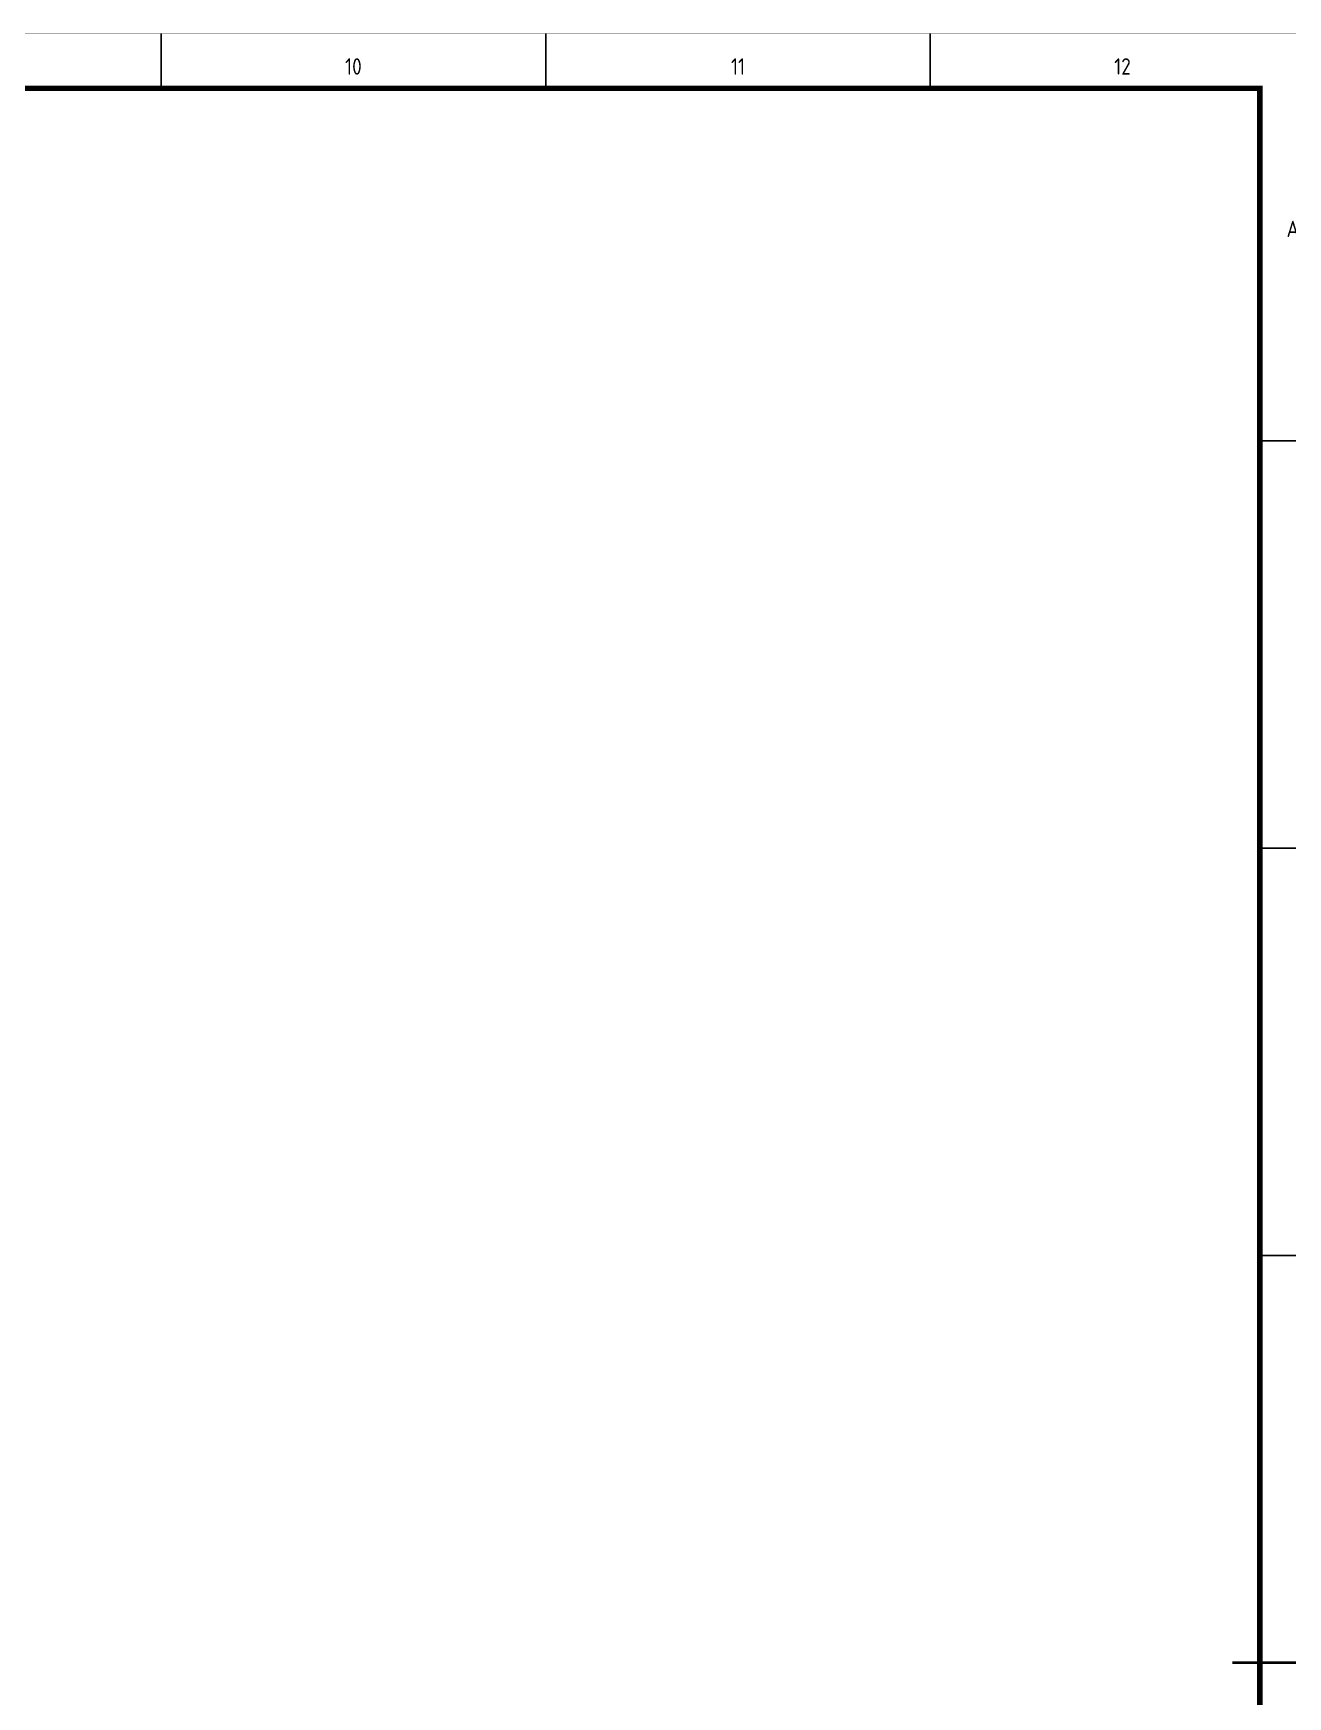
# Model space of a CAD drawing. Extents: x 93518 to 937116, y -359949 to 58022.
# Drawn here: x 829635 to 852499, y -159448 to -129124 of the extents above; entities that cross this region are included whole.
import ezdxf
from ezdxf.enums import TextEntityAlignment as Align

# ---------------------------------------------------------------- set-up
doc = ezdxf.new("R2010")
doc.units = 0
doc.header["$LTSCALE"] = 1000
doc.header["$MEASUREMENT"] = 0
doc.layers.get('0').update_dxf_attribs({"linetype": 'CONTINUOUS'})
doc.styles.get("Standard").update_dxf_attribs({"font": 'GBENOR', "bigfont": 'GBCBIG'})

# ---------------------------------------------------------------- blocks, each defined once
blk = doc.blocks.new('GEDI_WK_A1')
at = {"color": 3}
for p, q in [((630.75, 584), (630.75, 594)), ((700.83, 584), (700.83, 594)), ((770.92, 584), (770.92, 594)), ((831, 519.75), (841, 519.75)), ((831, 445.5), (841, 445.5)), ((831, 371.25), (841, 371.25)), ((831, 297), (841, 297))]:
    blk.add_line(p, q, dxfattribs=at)
for points, const_width in [([(0, 0), (841, 0), (841, 594), (0, 594)], 0.1), ([(25, 10), (831, 10), (831, 584), (25, 584)], 1)]:
    blk.add_lwpolyline(points, close=True, dxfattribs=dict(at, const_width=const_width))
at = {"color": 3, "const_width": 0.5}
blk.add_lwpolyline([(826, 297), (841, 297)], dxfattribs=at)
at = {"color": 3}
for s, p in [('10', (665.79, 588)), ('11', (735.88, 588)), ('12', (805.96, 588))]:
    blk.add_text(s, height=3, dxfattribs=at).set_placement(p, align=Align.MIDDLE)
blk.add_text('A', height=3, dxfattribs=at).set_placement((837, 556.88), align=Align.CENTER)

msp = doc.modelspace()

# ---------------------------------------------------------------- block references
at = {"xscale": 100, "yscale": 100, "zscale": 100}
msp.add_blockref('GEDI_WK_A1', (768891.4, -188528.9), dxfattribs=at)

doc.saveas('drawing.dxf')
